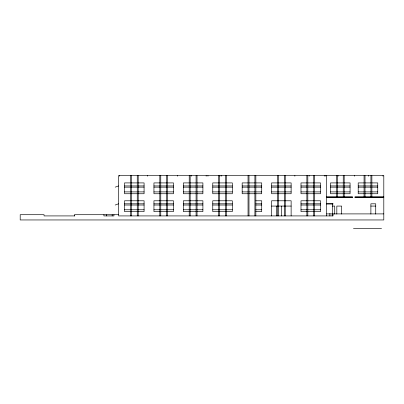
<?xml version="1.0" encoding="UTF-8"?>
<svg xmlns="http://www.w3.org/2000/svg" width="404" height="404" viewBox="0 0 404 404"><rect width="100%" height="100%" fill="white"/><g stroke="black" fill="none" stroke-linecap="round" stroke-linejoin="round"><path stroke-width="0.61" d="M115.211 187.148L118.559 185.936M115.211 205.02L118.559 203.808M130.406 182.911L124.533 182.911L124.533 193.738L130.406 193.738M131.345 182.911L137.264 182.911M138.203 182.911L144.077 182.911L144.077 193.738L138.203 193.738M159.817 182.911L153.944 182.911L153.944 193.738L159.817 193.738M160.757 182.911L166.675 182.911M167.615 182.911L173.488 182.911L173.488 193.738L167.615 193.738M189.229 182.911L183.355 182.911L183.355 193.738L189.229 193.738M190.168 182.911L196.086 182.911M197.026 182.911L202.899 182.911L202.899 193.738L197.026 193.738M218.635 182.911L212.762 182.911L212.762 193.738L218.635 193.738M219.574 182.911L225.498 182.911M226.437 182.911L232.31 182.911L232.31 193.738L226.437 193.738M248.046 182.911L242.173 182.911L242.173 193.738L248.046 193.738M248.985 182.911L254.904 182.911M255.843 182.911L261.716 182.911L261.716 193.738L255.843 193.738M277.457 182.911L271.584 182.911L271.584 193.738L277.457 193.738M278.396 182.911L284.315 182.911M285.254 182.911L291.127 182.911L291.127 193.738L285.254 193.738M306.868 182.911L300.995 182.911L300.995 193.738L306.868 193.738M307.808 182.911L313.726 182.911M314.666 182.911L320.539 182.911L320.539 193.738L314.666 193.738M336.391 182.911L330.517 182.911L330.517 193.738L336.391 193.738M337.33 182.911L343.249 182.911M344.188 182.911L350.061 182.911L350.061 193.738L344.188 193.738M364.075 182.911L358.202 182.911L358.202 193.738L364.075 193.738M365.014 182.911L370.933 182.911M371.872 182.911L377.745 182.911L377.745 193.738L371.872 193.738M124.533 185.936L130.406 185.936M131.345 185.936L137.264 185.936M138.203 185.936L144.077 185.936M153.944 185.936L159.817 185.936M160.757 185.936L166.675 185.936M167.615 185.936L173.488 185.936M183.355 185.936L189.229 185.936M190.168 185.936L196.086 185.936M197.026 185.936L202.899 185.936M212.762 185.936L218.635 185.936M219.574 185.936L225.498 185.936M226.437 185.936L232.31 185.936M242.173 185.936L248.046 185.936M248.985 185.936L254.904 185.936M255.843 185.936L261.716 185.936M271.584 185.936L277.457 185.936M278.396 185.936L284.315 185.936M285.254 185.936L291.127 185.936M300.995 185.936L306.868 185.936M307.808 185.936L313.726 185.936M314.666 185.936L320.539 185.936M330.517 185.936L336.391 185.936M337.33 185.936L343.249 185.936M344.188 185.936L350.061 185.936M358.202 185.936L364.075 185.936M365.014 185.936L370.933 185.936M371.872 185.936L377.745 185.936M124.533 187.148L130.406 187.148M131.345 187.148L137.264 187.148M138.203 187.148L144.077 187.148M153.944 187.148L159.817 187.148M160.757 187.148L166.675 187.148M167.615 187.148L173.488 187.148M183.355 187.148L189.229 187.148M190.168 187.148L196.086 187.148M197.026 187.148L202.899 187.148M212.762 187.148L218.635 187.148M219.574 187.148L225.498 187.148M226.437 187.148L232.31 187.148M242.173 187.148L248.046 187.148M248.985 187.148L254.904 187.148M255.843 187.148L261.716 187.148M271.584 187.148L277.457 187.148M278.396 187.148L284.315 187.148M285.254 187.148L291.127 187.148M300.995 187.148L306.868 187.148M307.808 187.148L313.726 187.148M314.666 187.148L320.539 187.148M330.517 187.148L336.391 187.148M337.33 187.148L343.249 187.148M344.188 187.148L350.061 187.148M358.202 187.148L364.075 187.148M365.014 187.148L370.933 187.148M371.872 187.148L377.745 187.148M124.533 191.895L130.406 191.895M131.345 191.895L137.264 191.895M138.203 191.895L144.077 191.895M153.944 191.895L159.817 191.895M160.757 191.895L166.675 191.895M167.615 191.895L173.488 191.895M183.355 191.895L189.229 191.895M190.168 191.895L196.086 191.895M197.026 191.895L202.899 191.895M212.762 191.895L218.635 191.895M219.574 191.895L225.498 191.895M226.437 191.895L232.31 191.895M242.173 191.895L248.046 191.895M248.985 191.895L254.904 191.895M255.843 191.895L261.716 191.895M271.584 191.895L277.457 191.895M278.396 191.895L284.315 191.895M285.254 191.895L291.127 191.895M300.995 191.895L306.868 191.895M307.808 191.895L313.726 191.895M314.666 191.895L320.539 191.895M330.517 191.895L336.391 191.895M337.33 191.895L343.249 191.895M344.188 191.895L350.061 191.895M358.202 191.895L364.075 191.895M365.014 191.895L370.933 191.895M371.872 191.895L377.745 191.895M131.345 193.738L137.264 193.738M160.757 193.738L166.675 193.738M190.168 193.738L196.086 193.738M219.574 193.738L225.498 193.738M248.985 193.738L254.904 193.738M278.396 193.738L284.315 193.738M307.808 193.738L313.726 193.738M337.33 193.738L343.249 193.738M365.014 193.738L370.933 193.738M326.594 196.879L352.52 196.879L352.52 197.475L326.594 197.475M383.8 196.879L354.975 196.879L354.975 197.475L383.8 197.475M326.594 197.152L352.52 197.152M354.975 197.152L383.8 197.152M130.406 200.783L124.533 200.783L124.533 211.61L130.406 211.61M131.345 200.783L137.264 200.783M138.203 200.783L144.077 200.783L144.077 211.61L138.203 211.61M159.817 200.783L153.944 200.783L153.944 211.61L159.817 211.61M160.757 200.783L166.675 200.783M167.615 200.783L173.488 200.783L173.488 211.61L167.615 211.61M189.229 200.783L183.355 200.783L183.355 211.61L189.229 211.61M190.168 200.783L196.086 200.783M197.026 200.783L202.899 200.783L202.899 211.61L197.026 211.61M218.635 200.783L212.762 200.783L212.762 211.61L218.635 211.61M219.574 200.783L225.498 200.783M226.437 200.783L232.31 200.783L232.31 211.61L226.437 211.61M255.843 200.783L261.716 200.783L261.716 211.61L255.843 211.61M306.868 200.783L300.995 200.783L300.995 211.61L306.868 211.61M307.808 200.783L313.726 200.783M314.666 200.783L320.539 200.783L320.539 211.61L314.666 211.61M326.594 203.641L333.022 203.641L333.022 204.055L326.594 204.055M124.533 203.808L130.406 203.808M131.345 203.808L137.264 203.808M138.203 203.808L144.077 203.808M153.944 203.808L159.817 203.808M160.757 203.808L166.675 203.808M167.615 203.808L173.488 203.808M183.355 203.808L189.229 203.808M190.168 203.808L196.086 203.808M197.026 203.808L202.899 203.808M212.762 203.808L218.635 203.808M219.574 203.808L225.498 203.808M226.437 203.808L232.31 203.808M255.843 203.808L261.716 203.808M300.995 203.808L306.868 203.808M307.808 203.808L313.726 203.808M314.666 203.808L320.539 203.808M124.533 205.02L130.406 205.02M131.345 205.02L137.264 205.02M138.203 205.02L144.077 205.02M153.944 205.02L159.817 205.02M160.757 205.02L166.675 205.02M167.615 205.02L173.488 205.02M183.355 205.02L189.229 205.02M190.168 205.02L196.086 205.02M197.026 205.02L202.899 205.02M212.762 205.02L218.635 205.02M219.574 205.02L225.498 205.02M226.437 205.02L232.31 205.02M255.843 205.02L261.716 205.02M300.995 205.02L306.868 205.02M307.808 205.02L313.726 205.02M314.666 205.02L320.539 205.02M271.584 206.075L291.127 206.075M332.3 206.075L334.724 206.075L334.724 214.069M370.887 206.075L375.73 206.075M124.533 209.767L130.406 209.767M131.345 209.767L137.264 209.767M138.203 209.767L144.077 209.767M153.944 209.767L159.817 209.767M160.757 209.767L166.675 209.767M167.615 209.767L173.488 209.767M183.355 209.767L189.229 209.767M190.168 209.767L196.086 209.767M197.026 209.767L202.899 209.767M212.762 209.767L218.635 209.767M219.574 209.767L225.498 209.767M226.437 209.767L232.31 209.767M255.843 209.767L261.716 209.767M300.995 209.767L306.868 209.767M307.808 209.767L313.726 209.767M314.666 209.767L320.539 209.767M131.345 211.61L137.264 211.61M160.757 211.61L166.675 211.61M190.168 211.61L196.086 211.61M219.574 211.61L225.498 211.61M307.808 211.61L313.726 211.61M326.594 213.898L383.8 213.898M118.559 214.706L74.371 214.706L74.371 215.918M74.816 215.918L44.056 215.918L44.066 214.706L20.2 214.706L20.2 219.953L383.8 219.953L383.8 175.583L118.559 175.583L118.559 215.918L333.022 215.918L333.022 213.898M353.48 228.422L381.527 228.422M382.992 175.583L382.992 176.194M375.73 214.069L375.73 203.808L370.887 203.808L370.887 214.069M371.872 175.578L371.872 196.879M370.933 175.578L370.933 196.879M368.413 175.583L368.413 176.194M365.014 175.578L365.014 196.879M364.075 175.578L364.075 196.879M354.611 175.583L354.611 176.194M344.188 175.578L344.188 196.879M343.249 175.578L343.249 196.879M341.668 214.069L341.668 206.075L336.825 206.075L336.825 214.069M338.087 175.583L338.087 176.194M337.33 175.578L337.33 196.879M336.391 175.578L336.391 196.879M332.426 204.055L332.426 213.898M332.229 213.898L332.229 215.918M329.881 213.453L329.881 215.918M326.594 175.583L326.594 215.918M325.786 175.583L325.786 176.194M324.286 175.583L324.286 176.194M314.666 175.583L314.666 215.918M313.726 175.583L313.726 215.918M309.141 175.583L309.141 176.194M307.808 175.583L307.808 215.918M306.868 175.583L306.868 215.918M294.864 175.583L294.864 176.194M291.127 215.918L291.127 200.783L271.584 200.783L271.584 215.918M285.254 175.583L285.254 215.918M284.315 175.583L284.315 215.918M281.356 206.075L281.356 215.918M278.396 175.583L278.396 215.918M277.457 175.583L277.457 215.918M276.513 206.075L276.513 215.918M255.843 175.583L255.843 215.918M254.904 175.583L254.904 215.918M248.985 175.583L248.985 215.918M248.046 175.583L248.046 215.918M226.437 175.583L226.437 215.918M225.498 175.583L225.498 215.918M221.766 175.583L221.766 176.194M219.953 175.583L219.953 176.194M219.574 175.583L219.574 215.918M218.635 175.583L218.635 215.918M207.964 175.583L207.964 176.194M206.151 175.583L206.151 176.194M197.026 175.583L197.026 215.918M196.086 175.583L196.086 215.918M191.44 175.583L191.44 176.194M190.168 175.583L190.168 215.918M189.229 175.583L189.229 215.918M177.639 175.583L177.639 176.194M167.615 175.583L167.615 215.918M166.675 175.583L166.675 215.918M160.757 175.583L160.757 215.918M159.817 175.583L159.817 215.918M147.536 175.583L147.536 176.194M138.203 175.583L138.203 215.918M137.264 175.583L137.264 215.918M131.345 175.583L131.345 215.918M130.406 175.583L130.406 215.918M119.367 175.583L119.367 176.194M113.943 214.706L113.943 215.918L103.894 215.918L103.894 214.706M112.181 214.706L112.181 215.918M106.555 214.706L106.555 215.918"/></g></svg>
